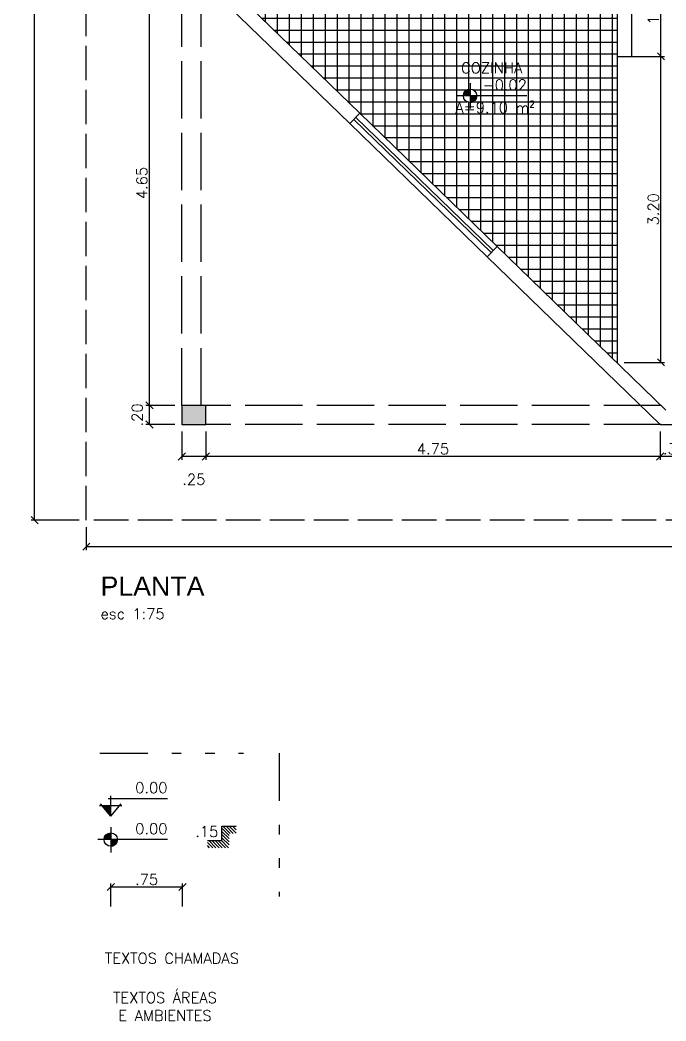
# Model space of a CAD drawing. Header units: inches. Extents: x -2 to 120, y -6 to 26.
# Drawn here: x -1.69 to 5.06, y -6.24 to 4.23 of the extents above; entities that cross this region are included whole.
import ezdxf

# ---------------------------------------------------------------- set-up
doc = ezdxf.new("R2010")
doc.units = ezdxf.units.IN
doc.header["$MEASUREMENT"] = 0
doc.linetypes.add('ACAD_ISO02W100', pattern=[15, 12, -3])
doc.linetypes.add('DIVIDE', pattern=[1.25, 0.5, -0.25, 0, -0.25, 0, -0.25])
for name, color, linetype in [('Alvenaria', 4, 'Continuous'), ('ARQ-COTAS', 1, 'Continuous'), ('ARQ-LINHACORTE', 3, 'DIVIDE'), ('ARQ-NIVEL', 1, 'Continuous'), ('ARQ-TEXTO2', 2, 'Continuous'), ('ARQ-TEXTO3', 3, 'Continuous'), ('ARQ-TEXTO4', 4, 'Continuous'), ('Estrutura', 6, 'Continuous'), ('Hachura', 8, 'Continuous'), ('Janela', 3, 'Continuous'), ('Peitoril', 1, 'Continuous'), ('Projecao', 1, 'ACAD_ISO02W100')]:
    doc.layers.add(name, color=color, linetype=linetype)
doc.layers.get('0').off()
doc.styles.add('ROMANS', font='romans.shx')
doc.dimstyles.new('1-75', dxfattribs={"dimscale": 0.75, "dimtxt": 0.15, "dimasz": 0.1, "dimexe": 0.05, "dimexo": 0.1, "dimgap": 0.03, "dimtad": 1, "dimzin": 5, "dimdsep": 46, "dimtxsty": 'ROMANS', "dimblk": 'OBLIQUE', "dimcen": 0, "dimclrd": 256, "dimclre": 256, "dimclrt": 2, "dimadec": 0, "dimazin": 0, "dimtfac": 1, "dimtofl": 0, "dimtmove": 2, "dimatfit": 3, "dimfxl": 0.04, "dimtolj": 1, "dimtzin": 1, "dimarcsym": 0})

# ---------------------------------------------------------------- blocks, each defined once
blk = doc.blocks.new('_Oblique')
at = {"color": 0, "linetype": 'ByBlock', "lineweight": -2}
blk.add_line((-0.5, -0.5), (0.5, 0.5), dxfattribs=at)
blk = doc.blocks.new('*D8')
at = {"layer": 'ARQ-COTAS', "lineweight": -2, "transparency": 16777216}
for p, q in [((-0.744, -5.04), (-0.744, -4.8)), ((0.006, -5.04), (0.006, -4.8)), ((-0.744, -4.837), (0.006, -4.837))]:
    blk.add_line(p, q, dxfattribs=at)
at = {"layer": 'DEFPOINTS', "color": 0, "transparency": 16777216}
for p in [(0.006, -4.837), (-0.744, -5.115), (0.006, -5.115)]:
    blk.add_point(p, dxfattribs=at)
at = {"layer": 'ARQ-COTAS', "lineweight": -2, "transparency": 16777216, "xscale": 0.07500000000000001, "yscale": 0.07500000000000001, "zscale": 0.07500000000000001, "rotation": 180}
blk.add_blockref('_Oblique', (-0.744, -4.837), dxfattribs=at)
at = {"layer": 'ARQ-COTAS', "lineweight": -2, "transparency": 16777216, "xscale": 0.07500000000000001, "yscale": 0.07500000000000001, "zscale": 0.07500000000000001}
blk.add_blockref('_Oblique', (0.006, -4.837), dxfattribs=at)
at = {"layer": 'ARQ-COTAS', "color": 2, "transparency": 16777216, "insert": (-0.369, -4.759), "char_height": 0.1125, "attachment_point": 5, "style": 'ROMANS'}
blk.add_mtext('\\A1;.75', dxfattribs=at)
blk = doc.blocks.new('A$C4D0E081D')
at = {"layer": 'ARQ-NIVEL'}
h = blk.add_hatch(dxfattribs=at)
h.set_pattern_fill('ANSI31', color=8, scale=0.25, angle=90, style=0)
h.set_pattern_definition([(135, (-18.381433, -69.158416), (-0.022097087, -0.022097087), [])])
h.paths.add_polyline_path([(0.4, 0.3), (0.2, 0.3), (0.2, 0.1), (0, 0.1), (0, 0), (0.3, 0), (0.3, 0.2), (0.4, 0.2)])
at = {"layer": 'ARQ-NIVEL', "color": 2}
blk.add_lwpolyline([(0, 0.1), (0.2, 0.1), (0.2, 0.3), (0.4, 0.3)], dxfattribs=at)
blk = doc.blocks.new('nivel planta')
at = {"layer": 'ARQ-NIVEL', "color": 1}
for p, q in [((-0.791, 0.174), (-0.791, -0.179)), ((0, 0), (-0.969, 0)), ((-0.884, 0.007), (-0.791, 0.007)), ((-0.883, 0.015), (-0.791, 0.015)), ((-0.882, 0.023), (-0.791, 0.023)), ((-0.88, 0.03), (-0.791, 0.03)), ((-0.876, 0.038), (-0.791, 0.038)), ((-0.873, 0.046), (-0.791, 0.046)), ((-0.868, 0.054), (-0.791, 0.054)), ((-0.861, 0.062), (-0.791, 0.062)), ((-0.854, 0.069), (-0.791, 0.069)), ((-0.844, 0.077), (-0.791, 0.077)), ((-0.83, 0.085), (-0.791, 0.085)), ((-0.791, -0.001), (-0.697, -0.001)), ((-0.791, -0.009), (-0.698, -0.009)), ((-0.791, -0.016), (-0.699, -0.016)), ((-0.791, -0.024), (-0.7, -0.024)), ((-0.791, -0.032), (-0.703, -0.032)), ((-0.791, -0.04), (-0.706, -0.04)), ((-0.791, -0.048), (-0.71, -0.048)), ((-0.791, -0.056), (-0.715, -0.056)), ((-0.791, -0.063), (-0.722, -0.063)), ((-0.791, -0.071), (-0.73, -0.071)), ((-0.791, -0.079), (-0.74, -0.079)), ((-0.791, -0.087), (-0.755, -0.087))]:
    blk.add_line(p, q, dxfattribs=at)
blk.add_circle((-0.791, 0), 0.0937, dxfattribs=at)
blk = doc.blocks.new('nivel corte')
at = {"color": 1}
for p, q in [((0, 0), (0, 0.287)), ((-0.155, 0.15), (0.155, 0.15)), ((0, 0), (-0.144, 0.174)), ((0, 0.141), (-0.117, 0.141)), ((-0.038, 0.249), (0.791, 0.249)), ((0, 0), (0.144, 0.174)), ((0, 0.131), (-0.109, 0.131)), ((0, 0.122), (-0.101, 0.122)), ((0, 0.113), (-0.093, 0.113)), ((0, 0.103), (-0.086, 0.103)), ((0, 0.094), (-0.078, 0.094)), ((0, 0.084), (-0.07, 0.084)), ((0, 0.075), (-0.062, 0.075)), ((0, 0.066), (-0.054, 0.066)), ((0, 0.056), (-0.047, 0.056)), ((0, 0.047), (-0.039, 0.047)), ((0, 0.038), (-0.031, 0.038)), ((0, 0.028), (-0.023, 0.028)), ((0, 0.019), (-0.016, 0.019)), ((0, 0.009), (-0.008, 0.009))]:
    blk.add_line(p, q, dxfattribs=at)
blk = doc.blocks.new('*D82')
at = {"layer": 'ARQ-COTAS', "lineweight": -2, "transparency": 16777216}
for p, q in [((5, -0.075), (5, -0.371)), ((5.3, -0.075), (5.3, -0.371)), ((5.3, -0.334), (5, -0.334))]:
    blk.add_line(p, q, dxfattribs=at)
at = {"layer": 'DEFPOINTS', "color": 0, "transparency": 16777216}
for p in [(5, 0), (5.3, 0), (5, -0.334)]:
    blk.add_point(p, dxfattribs=at)
at = {"layer": 'ARQ-COTAS', "lineweight": -2, "transparency": 16777216, "xscale": 0.07500000000000001, "yscale": 0.07500000000000001, "zscale": 0.07500000000000001, "rotation": 180}
blk.add_blockref('_Oblique', (5, -0.334), dxfattribs=at)
at = {"layer": 'ARQ-COTAS', "lineweight": -2, "transparency": 16777216, "xscale": 0.07500000000000001, "yscale": 0.07500000000000001, "zscale": 0.07500000000000001}
blk.add_blockref('_Oblique', (5.3, -0.334), dxfattribs=at)
at = {"layer": 'ARQ-COTAS', "color": 2, "transparency": 16777216, "insert": (5.15, -0.255), "char_height": 0.1125, "attachment_point": 5, "style": 'ROMANS'}
blk.add_mtext('\\A1;.30', dxfattribs=at)
blk = doc.blocks.new('*D84')
at = {"layer": 'ARQ-COTAS', "lineweight": -2, "transparency": 16777216}
for p, q in [((0.25, -0.075), (0.25, -0.371)), ((5, -0.075), (5, -0.371)), ((5, -0.334), (0.25, -0.334))]:
    blk.add_line(p, q, dxfattribs=at)
at = {"layer": 'DEFPOINTS', "color": 0, "transparency": 16777216}
for p in [(0.25, 0), (5, 0), (0.25, -0.334)]:
    blk.add_point(p, dxfattribs=at)
at = {"layer": 'ARQ-COTAS', "lineweight": -2, "transparency": 16777216, "xscale": 0.07500000000000001, "yscale": 0.07500000000000001, "zscale": 0.07500000000000001, "rotation": 180}
blk.add_blockref('_Oblique', (0.25, -0.334), dxfattribs=at)
at = {"layer": 'ARQ-COTAS', "lineweight": -2, "transparency": 16777216, "xscale": 0.07500000000000001, "yscale": 0.07500000000000001, "zscale": 0.07500000000000001}
blk.add_blockref('_Oblique', (5, -0.334), dxfattribs=at)
at = {"layer": 'ARQ-COTAS', "color": 2, "transparency": 16777216, "insert": (2.625, -0.255), "char_height": 0.1125, "attachment_point": 5, "style": 'ROMANS'}
blk.add_mtext('\\A1;4.75', dxfattribs=at)
blk = doc.blocks.new('*D86')
at = {"layer": 'ARQ-COTAS', "lineweight": -2, "transparency": 16777216}
for p, q in [((0, -0.075), (0, -0.371)), ((0.25, -0.075), (0.25, -0.371)), ((0.25, -0.334), (0, -0.334))]:
    blk.add_line(p, q, dxfattribs=at)
at = {"layer": 'DEFPOINTS', "color": 0, "transparency": 16777216}
for p in [(0, 0), (0.25, 0), (0, -0.334)]:
    blk.add_point(p, dxfattribs=at)
at = {"layer": 'ARQ-COTAS', "lineweight": -2, "transparency": 16777216, "xscale": 0.07500000000000001, "yscale": 0.07500000000000001, "zscale": 0.07500000000000001, "rotation": 180}
blk.add_blockref('_Oblique', (0, -0.334), dxfattribs=at)
at = {"layer": 'ARQ-COTAS', "lineweight": -2, "transparency": 16777216, "xscale": 0.07500000000000001, "yscale": 0.07500000000000001, "zscale": 0.07500000000000001}
blk.add_blockref('_Oblique', (0.25, -0.334), dxfattribs=at)
at = {"layer": 'ARQ-COTAS', "color": 2, "transparency": 16777216, "insert": (0.125, -0.574), "char_height": 0.1125, "attachment_point": 5, "style": 'ROMANS'}
blk.add_mtext('\\A1;.25', dxfattribs=at)
blk = doc.blocks.new('*D88')
at = {"layer": 'ARQ-COTAS', "lineweight": -2, "transparency": 16777216}
for p, q in [((-1, -1.075), (-1, -1.315)), ((16, -1.075), (16, -1.315)), ((16, -1.278), (-1, -1.278))]:
    blk.add_line(p, q, dxfattribs=at)
at = {"layer": 'DEFPOINTS', "color": 0, "transparency": 16777216}
for p in [(-1, -1), (16, -1), (-1, -1.278)]:
    blk.add_point(p, dxfattribs=at)
at = {"layer": 'ARQ-COTAS', "lineweight": -2, "transparency": 16777216, "xscale": 0.07500000000000001, "yscale": 0.07500000000000001, "zscale": 0.07500000000000001, "rotation": 180}
blk.add_blockref('_Oblique', (-1, -1.278), dxfattribs=at)
at = {"layer": 'ARQ-COTAS', "lineweight": -2, "transparency": 16777216, "xscale": 0.07500000000000001, "yscale": 0.07500000000000001, "zscale": 0.07500000000000001}
blk.add_blockref('_Oblique', (16, -1.278), dxfattribs=at)
at = {"layer": 'ARQ-COTAS', "color": 2, "transparency": 16777216, "insert": (7.5, -1.199), "char_height": 0.1125, "attachment_point": 5, "style": 'ROMANS'}
blk.add_mtext('\\A1;17.00', dxfattribs=at)
blk = doc.blocks.new('*D90')
at = {"layer": 'ARQ-COTAS', "lineweight": -2, "transparency": 16777216}
for p, q in [((-0.075, 0.2), (-0.377, 0.2)), ((-0.339, 0), (-0.339, 0.2)), ((-0.075, 0), (-0.377, 0))]:
    blk.add_line(p, q, dxfattribs=at)
at = {"layer": 'DEFPOINTS', "color": 0, "transparency": 16777216}
for p in [(-0.339, 0.2), (0, 0.2), (0, 0)]:
    blk.add_point(p, dxfattribs=at)
at = {"layer": 'ARQ-COTAS', "lineweight": -2, "transparency": 16777216, "xscale": 0.07500000000000001, "yscale": 0.07500000000000001, "zscale": 0.07500000000000001}
for p, rotation in [((-0.339, 0.2), 90), ((-0.339, 0), 270)]:
    blk.add_blockref('_Oblique', p, dxfattribs=dict(at, rotation=rotation))
at = {"layer": 'ARQ-COTAS', "color": 2, "transparency": 16777216, "insert": (-0.467, 0.1), "char_height": 0.1125, "attachment_point": 5, "rotation": 90, "style": 'ROMANS'}
blk.add_mtext('\\A1;.20', dxfattribs=at)
blk = doc.blocks.new('*D92')
at = {"layer": 'ARQ-COTAS', "lineweight": -2, "transparency": 16777216}
for p, q in [((-0.075, 4.85), (-0.377, 4.85)), ((-0.339, 0.2), (-0.339, 4.85)), ((-0.075, 0.2), (-0.377, 0.2))]:
    blk.add_line(p, q, dxfattribs=at)
at = {"layer": 'DEFPOINTS', "color": 0, "transparency": 16777216}
for p in [(-0.339, 4.85), (0, 4.85), (0, 0.2)]:
    blk.add_point(p, dxfattribs=at)
at = {"layer": 'ARQ-COTAS', "lineweight": -2, "transparency": 16777216, "xscale": 0.07500000000000001, "yscale": 0.07500000000000001, "zscale": 0.07500000000000001}
for p, rotation in [((-0.339, 4.85), 90), ((-0.339, 0.2), 270)]:
    blk.add_blockref('_Oblique', p, dxfattribs=dict(at, rotation=rotation))
at = {"layer": 'ARQ-COTAS', "color": 2, "transparency": 16777216, "insert": (-0.418, 2.525), "char_height": 0.1125, "attachment_point": 5, "rotation": 90, "style": 'ROMANS'}
blk.add_mtext('\\A1;4.65', dxfattribs=at)
blk = doc.blocks.new('*D112')
at = {"layer": 'ARQ-COTAS', "lineweight": -2, "transparency": 16777216}
for p, q in [((-1.075, 14), (-1.577, 14)), ((-1.54, -1), (-1.54, 14)), ((-1.075, -1), (-1.577, -1))]:
    blk.add_line(p, q, dxfattribs=at)
at = {"layer": 'DEFPOINTS', "color": 0, "transparency": 16777216}
for p in [(-1.54, 14), (-1, 14), (-1, -1)]:
    blk.add_point(p, dxfattribs=at)
at = {"layer": 'ARQ-COTAS', "lineweight": -2, "transparency": 16777216, "xscale": 0.07500000000000001, "yscale": 0.07500000000000001, "zscale": 0.07500000000000001}
for p, rotation in [((-1.54, 14), 90), ((-1.54, -1), 270)]:
    blk.add_blockref('_Oblique', p, dxfattribs=dict(at, rotation=rotation))
at = {"layer": 'ARQ-COTAS', "color": 2, "transparency": 16777216, "insert": (-1.619, 6.5), "char_height": 0.1125, "attachment_point": 5, "rotation": 90, "style": 'ROMANS'}
blk.add_mtext('\\A1;15.00', dxfattribs=at)
blk = doc.blocks.new('*D146')
at = {"layer": 'ARQ-COTAS', "lineweight": -2, "transparency": 16777216}
for p, q in [((4.625, 3.85), (5.046, 3.85)), ((5.008, 0.65), (5.008, 3.85)), ((4.625, 0.65), (5.046, 0.65))]:
    blk.add_line(p, q, dxfattribs=at)
at = {"layer": 'DEFPOINTS', "color": 0, "transparency": 16777216}
for p in [(4.55, 3.85), (5.008, 3.85), (4.55, 0.65)]:
    blk.add_point(p, dxfattribs=at)
at = {"layer": 'ARQ-COTAS', "lineweight": -2, "transparency": 16777216, "xscale": 0.07500000000000001, "yscale": 0.07500000000000001, "zscale": 0.07500000000000001}
for p, rotation in [((5.008, 3.85), 90), ((5.008, 0.65), 270)]:
    blk.add_blockref('_Oblique', p, dxfattribs=dict(at, rotation=rotation))
at = {"layer": 'ARQ-COTAS', "color": 2, "transparency": 16777216, "insert": (4.929, 2.25), "char_height": 0.1125, "attachment_point": 5, "rotation": 90, "style": 'ROMANS'}
blk.add_mtext('\\A1;3.20', dxfattribs=at)
blk = doc.blocks.new('*D148')
at = {"layer": 'ARQ-COTAS', "lineweight": -2, "transparency": 16777216}
for p, q in [((4.625, 4.85), (5.046, 4.85)), ((5.008, 3.85), (5.008, 4.85)), ((4.775, 3.85), (5.046, 3.85))]:
    blk.add_line(p, q, dxfattribs=at)
at = {"layer": 'DEFPOINTS', "color": 0, "transparency": 16777216}
for p in [(4.55, 4.85), (5.008, 4.85), (4.7, 3.85)]:
    blk.add_point(p, dxfattribs=at)
at = {"layer": 'ARQ-COTAS', "lineweight": -2, "transparency": 16777216, "xscale": 0.07500000000000001, "yscale": 0.07500000000000001, "zscale": 0.07500000000000001}
for p, rotation in [((5.008, 4.85), 90), ((5.008, 3.85), 270)]:
    blk.add_blockref('_Oblique', p, dxfattribs=dict(at, rotation=rotation))
at = {"layer": 'ARQ-COTAS', "color": 2, "transparency": 16777216, "insert": (4.929, 4.35), "char_height": 0.1125, "attachment_point": 5, "rotation": 90, "style": 'ROMANS'}
blk.add_mtext('\\A1;1.00', dxfattribs=at)

msp = doc.modelspace()

# ---------------------------------------------------------------- hatches: boundary and pattern name
at = {"layer": 'Hachura', "ltscale": 0.03}
h = msp.add_hatch(dxfattribs=at)
h.set_pattern_fill('NET', color=256)
h.paths.add_polyline_path([(10.85, 7.9), (5.5, 7.9), (5.5, 7.5), (5.5, 5.5), (5.5, 5.1), (7.5, 5.1), (7.5, 6), (7.53, 6, -0.393089), (8.498, 5.1), (8.505, 5.1, -0.376581), (9.47, 6), (9.47, 6), (9.5, 6), (9.5, 5.1), (10.85, 5.1)])
h.paths.add_polyline_path([(8.376, 6.487), (8.376, 6.481), (8.445, 6.481), (8.446, 6.487)], flags=0)
h.paths.add_polyline_path([(8.376, 6.505), (8.376, 6.511), (8.308, 6.511), (8.307, 6.505)], flags=0)
h.paths.add_polyline_path([(8.306, 6.494, -1), (8.446, 6.494, -1)], flags=16)
h.paths.add_polyline_path([(7.53, 6), (7.53, 5.1), (8.498, 5.1, 0.393089)], flags=17)
h.paths.add_polyline_path([(9.47, 6, 0.376581), (8.505, 5.1), (9.47, 5.1)], flags=17)
h.paths.add_polyline_path([(9.47, 5.1), (8.505, 5.1, 0.017544), (8.5, 5.03, -0.007728), (8.5, 5), (9.47, 5)])
h.paths.add_polyline_path([(8.498, 5.1), (7.53, 5.1), (7.53, 5), (8.5, 5, -0.0075), (8.5, 5.03, 0.018053)])
h.paths.add_polyline_path([(7.5, 5.1), (5.5, 5.1), (5.5, 5), (7.5, 5)])
h.paths.add_polyline_path([(10.85, 5.1), (9.5, 5.1), (9.5, 5), (10.85, 5)])
h.paths.add_polyline_path([(11.5, 7.5), (11.5, 7.9), (11, 7.9), (11, 5.1), (11.5, 5.1), (11.5, 5.5)])
h.paths.add_polyline_path([(11, 7.9), (10.85, 7.9), (10.85, 5.1), (11, 5.1)])
h.paths.add_polyline_path([(11.5, 8), (11, 8), (11, 7.9), (11.5, 7.9)])
h.paths.add_polyline_path([(11.5, 5.1), (11, 5.1), (11, 5), (11.5, 5)])
h.paths.add_polyline_path([(10.85, 8), (10.15, 8), (6.15, 8), (5.5, 8), (5.5, 7.9), (10.85, 7.9)])
h.paths.add_polyline_path([(4.55, 3.85), (4.55, 4.85), (0.215, 4.85), (1.86, 3.255), (3.296, 1.862), (4.55, 0.645)])
h.paths.add_polyline_path([(3.013, 3.432), (3.013, 3.426), (3.083, 3.426), (3.083, 3.432)], flags=0)
h.paths.add_polyline_path([(3.013, 3.449), (3.013, 3.455), (2.945, 3.455), (2.944, 3.449)], flags=0)
h.paths.add_polyline_path([(2.943, 3.438, -1), (3.084, 3.438, -1)], flags=16)
h.paths.add_polyline_path([(3.077, 3.408), (3.079, 3.414), (3.013, 3.414), (3.013, 3.408)], flags=0)
h.paths.add_polyline_path([(3.065, 3.391), (3.07, 3.397), (3.013, 3.397), (3.013, 3.391)], flags=0)
h.paths.add_polyline_path([(3.04, 3.373), (3.051, 3.379), (3.013, 3.379), (3.013, 3.373)], flags=0)
h.paths.add_polyline_path([(3, 10.85), (3, 11.85), (3, 12.8), (0.2, 12.8), (0.2, 8.5), (0.25, 8.5), (0.95, 8.5), (3, 8.5)])
h.paths.add_polyline_path([(1.534, 10.931), (1.534, 10.925), (1.603, 10.925), (1.603, 10.931)], flags=0)
h.paths.add_polyline_path([(1.534, 10.949), (1.534, 10.954), (1.465, 10.954), (1.465, 10.949)], flags=0)
h.paths.add_polyline_path([(1.463, 10.938, -1), (1.604, 10.938, -1)], flags=16)
h.paths.add_polyline_path([(1.534, 10.872), (1.56, 10.872), (1.57, 10.878), (1.534, 10.878)], flags=0)
h.paths.add_polyline_path([(1.534, 10.89), (1.586, 10.89), (1.59, 10.896), (1.534, 10.896)], flags=0)
h.paths.add_polyline_path([(1.534, 10.908), (1.597, 10.908), (1.6, 10.913), (1.534, 10.913)], flags=0)
h.paths.add_polyline_path([(0.2, 12.8), (0, 12.8), (0, 8.5), (0.2, 8.5)])
h.paths.add_polyline_path([(3, 13), (0.25, 13), (0.25, 12.8), (3, 12.8)])
h.paths.add_polyline_path([(14.75, 13), (11, 13), (11.2, 12.8), (14.75, 12.8)])
h.paths.add_polyline_path([(15, 12.8), (14.8, 12.8), (14.81, 8.15), (15.01, 8.15)])
h.paths.add_polyline_path([(10.207, 6.3), (10.207, 6.7), (10.038, 6.7), (10.038, 6.3)], flags=24)
h.paths.add_polyline_path([(5.828, 6.3), (5.828, 6.7), (5.659, 6.7), (5.659, 6.3)], flags=24)
h.paths.add_polyline_path([(5.828, 7.557), (5.828, 7.843), (5.659, 7.843), (5.659, 7.557)], flags=24)
h.paths.add_polyline_path([(5.828, 5.157), (5.828, 5.443), (5.659, 5.443), (5.659, 5.157)], flags=24)
h.paths.add_polyline_path([(7.948, 7.32), (8.347, 7.32), (8.347, 7.489), (7.948, 7.489)], flags=24)
h.paths.add_polyline_path([(5.682, 7.32), (5.968, 7.32), (5.968, 7.489), (5.682, 7.489)], flags=24)
h.paths.add_polyline_path([(10.354, 7.32), (10.641, 7.32), (10.641, 7.489), (10.354, 7.489)], flags=24)
h.paths.add_polyline_path([(10.782, 7.001), (11.068, 7.001), (11.068, 7.17), (10.782, 7.17)], flags=9)
h.paths.add_polyline_path([(8.071, 6.186), (8.893, 6.186), (8.893, 6.383), (8.071, 6.383)], flags=24)
h.paths.add_polyline_path([(8.464, 6.523), (8.997, 6.523), (8.997, 6.691), (8.464, 6.691)], flags=24)
h.paths.add_polyline_path([(7.986, 6.743), (9.269, 6.743), (9.269, 6.911), (7.986, 6.911)], flags=24)
h.paths.add_polyline_path([(5.818, 4.832), (5.818, 5.118), (5.649, 5.118), (5.649, 4.832)], flags=9)
h.paths.add_polyline_path([(10.046, 4.782), (10.046, 5.068), (9.877, 5.068), (9.877, 4.782)], flags=9)
h.paths.add_polyline_path([(11.17, 7.558), (11.17, 7.845), (11.001, 7.845), (11.001, 7.558)], flags=24)
h.paths.add_polyline_path([(11.17, 6.3), (11.17, 6.7), (11.001, 6.7), (11.001, 6.3)], flags=24)
h.paths.add_polyline_path([(11.17, 5.158), (11.17, 5.444), (11.001, 5.444), (11.001, 5.158)], flags=24)
h.paths.add_polyline_path([(11.107, 7.32), (11.393, 7.32), (11.393, 7.489), (11.107, 7.489)], flags=24)
h.paths.add_polyline_path([(11.156, 7.895), (11.156, 8.181), (10.987, 8.181), (10.987, 7.895)], flags=9)
h.paths.add_polyline_path([(11.198, 4.832), (11.198, 5.118), (11.03, 5.118), (11.03, 4.832)], flags=9)
h.paths.add_polyline_path([(5.802, 7.882), (5.802, 8.168), (5.634, 8.168), (5.634, 7.882)], flags=9)
h.paths.add_polyline_path([(2.832, 3.201), (3.815, 3.201), (3.815, 3.398), (2.832, 3.398)], flags=24)
h.paths.add_polyline_path([(3.102, 3.467), (3.635, 3.467), (3.635, 3.636), (3.102, 3.636)], flags=24)
h.paths.add_polyline_path([(2.865, 3.645), (3.613, 3.645), (3.613, 3.814), (2.865, 3.814)], flags=24)
h.paths.add_polyline_path([(2.831, 11.158), (2.831, 11.542), (2.662, 11.542), (2.662, 11.158)], flags=24)
h.paths.add_polyline_path([(2.831, 12.158), (2.831, 12.542), (2.662, 12.542), (2.662, 12.158)], flags=24)
h.paths.add_polyline_path([(1.775, 8.659), (2.175, 8.659), (2.175, 8.828), (1.775, 8.828)], flags=24)
h.paths.add_polyline_path([(2.782, 9.632), (2.782, 9.918), (2.614, 9.918), (2.614, 9.632)], flags=24)
h.paths.add_polyline_path([(2.831, 10.158), (2.831, 10.542), (2.662, 10.542), (2.662, 10.158)], flags=24)
h.paths.add_polyline_path([(2.831, 8.908), (2.831, 9.292), (2.662, 9.292), (2.662, 8.908)], flags=24)
h.paths.add_polyline_path([(0.457, 8.659), (0.743, 8.659), (0.743, 8.828), (0.457, 8.828)], flags=24)
h.paths.add_polyline_path([(-0.018, 8.708), (0.268, 8.708), (0.268, 8.877), (-0.018, 8.877)], flags=9)
h.paths.add_polyline_path([(1.388, 10.618), (2.478, 10.618), (2.478, 10.815), (1.388, 10.815)], flags=24)
h.paths.add_polyline_path([(1.622, 10.967), (2.155, 10.967), (2.155, 11.135), (1.622, 11.135)], flags=24)
h.paths.add_polyline_path([(1.415, 11.228), (2.189, 11.228), (2.189, 11.396), (1.415, 11.396)], flags=24)
h.paths.add_polyline_path([(2.782, 12.782), (2.782, 13.068), (2.614, 13.068), (2.614, 12.782)], flags=9)
h.paths.add_polyline_path([(14.766, 8.609), (15.052, 8.609), (15.052, 8.778), (14.766, 8.778)], flags=9)
h = msp.add_hatch(dxfattribs=at)
h.set_pattern_fill('AR-CONC', color=256, scale=0.01)
h.set_pattern_definition([(50, (0, 0), (0.07172602, -0.00627521), [0.0075, -0.0825]), (355, (0, 0), (-0.01387513, 0.0752192), [0.006, -0.066]), (100.45144, (0.00598, -0.00052), (0.05785088, 0.068944), [0.00637402, -0.0701142]), (46.1842, (0, 0.02), (0.10672413, -0.01655193), [0.01125, -0.12375]), (96.63564, (0.00889, 0.01862), (0.0934662, 0.09741186), [0.00956103, -0.1051714]), (351.18416, (0, 0.02), (0.0934662, 0.09741186), [0.009, -0.099]), (21, (0.01, 0.015), (0.0596907, -0.04026189), [0.0075, -0.0825]), (326, (0.01, 0.015), (0.02433153, 0.072515), [0.006, -0.066]), (71.45144, (0.014974, 0.011645), (0.08402224, 0.03225312), [0.00637402, -0.0701142]), (37.5, (0, 0), (0.001215986, 0.033289385), [0, -0.0652, 0, -0.067, 0, -0.06625]), (7.5, (0, 0), (0.026306954, 0.03944117), [0, -0.0382, 0, -0.0637, 0, -0.02525]), (327.5, (-0.0223, 0), (0.053382244, -0.002255487), [0, -0.025, 0, -0.078, 0, -0.1035]), (317.5, (-0.0323, 0), (0.05831862, 0.0100105), [0, -0.0325, 0, -0.0518, 0, -0.0735])])
h.paths.add_polyline_path([(0.2, 5.1), (0, 5.1), (0, 4.85), (0.2, 4.85)])
h.paths.add_polyline_path([(0.2, 8.15), (0, 8.15), (0, 7.9), (0.2, 7.9)])
h.paths.add_polyline_path([(5.5, 8.15), (5.35, 8.15), (5.35, 7.9), (5.5, 7.9)])
h.paths.add_polyline_path([(5.5, 5.1), (5.35, 5.1), (5.35, 4.85), (5.5, 4.85)])
h.paths.add_polyline_path([(11, 5.1), (10.85, 5.1), (10.85, 4.85), (11, 4.85)])
h.paths.add_polyline_path([(11, 8.15), (10.85, 8.15), (10.85, 7.9), (11, 7.9)])
h.paths.add_polyline_path([(0.25, 13), (0, 13), (0, 12.8), (0.25, 12.8)])
h.paths.add_polyline_path([(5.55, 13), (5.3, 13), (5.3, 12.8), (5.55, 12.8)])
h.paths.add_polyline_path([(11, 13), (10.75, 13), (10.75, 12.8), (11, 12.8)])
h.paths.add_polyline_path([(15, 13), (14.75, 13), (14.75, 12.8), (15, 12.8)])
h.paths.add_polyline_path([(15.01, 5.1), (14.81, 5.1), (14.81, 4.85), (15.01, 4.85)])
h.paths.add_polyline_path([(15.01, 0.2), (14.76, 0.2), (14.76, 0), (15.01, 0)])
h.paths.add_polyline_path([(11.06, 0.2), (10.81, 0.2), (10.81, 0), (11.06, 0)])
h.paths.add_polyline_path([(5.55, 0.2), (5.3, 0.2), (5.3, 0), (5.55, 0)])
h.paths.add_polyline_path([(0.25, 0.2), (0, 0.2), (0, 0), (0.25, 0)])
h.paths.add_polyline_path([(13.675, 6.523), (14.208, 6.523), (14.208, 6.691), (13.675, 6.691)], flags=9)
h.paths.add_polyline_path([(13.522, 6.688), (14.104, 6.688), (14.104, 6.856), (13.522, 6.856)], flags=9)

# ---------------------------------------------------------------- linework, layer by layer
at = {"layer": 'Alvenaria'}
for p, q in [((4.7, 8.9), (4.7, 3.85)), ((0, 4.85), (1.756, 3.147)), ((0.215, 4.85), (1.86, 3.255)), ((4.55, 4.85), (4.55, 3.85)), ((4.55, 3.85), (4.7, 3.85)), ((3.296, 1.862), (5.061, 0.15)), ((3.191, 1.755), (5, 0)), ((5, 0), (5.3, 0))]:
    msp.add_line(p, q, dxfattribs=at)
at = {"layer": 'Alvenaria', "ltscale": 0.05}
msp.add_line((4.55, 3.85), (4.55, 0.65), dxfattribs=at)
at = {"layer": 'ARQ-LINHACORTE'}
for p, q in [((-0.857, -3.437), (0.643, -3.437)), ((1.018, -3.437), (1.018, -4.937))]:
    msp.add_line(p, q, dxfattribs=at)
at = {"layer": 'Estrutura'}
for p, q in [((0.25, 0.2), (0, 0.2)), ((0, 0.2), (0, 0)), ((0.25, 0), (0.25, 0.2)), ((0, 0), (0.25, 0))]:
    msp.add_line(p, q, dxfattribs=at)
at = {"layer": 'Janela', "ltscale": 0.05}
for p, q in [((3.233, 1.798), (1.797, 3.19)), ((3.254, 1.819), (1.818, 3.212))]:
    msp.add_line(p, q, dxfattribs=at)
at = {"layer": 'Peitoril', "ltscale": 0.05}
for p, q in [((1.86, 3.255), (1.756, 3.147)), ((3.296, 1.862), (1.86, 3.255)), ((3.191, 1.755), (1.756, 3.147)), ((3.296, 1.862), (3.191, 1.755))]:
    msp.add_line(p, q, dxfattribs=at)
at = {"layer": 'Projecao', "ltscale": 0.03}
for p, q in [((-1, -1), (-1, 14)), ((16, -1), (-1, -1))]:
    msp.add_line(p, q, dxfattribs=at)
at = {"layer": 'Projecao', "ltscale": 0.05}
for p, q in [((0, 0.2), (0, 4.85)), ((0.2, 0.2), (0.2, 4.85)), ((14.76, 0.2), (0.25, 0.2)), ((14.76, 0), (0.25, 0))]:
    msp.add_line(p, q, dxfattribs=at)

# ---------------------------------------------------------------- block references
at = {"layer": 'ARQ-NIVEL', "xscale": 0.75, "yscale": 0.75, "zscale": 0.75}
for name, p in [('nivel planta', (3.606, 3.438)), ('nivel corte', (-0.744, -4.098)), ('nivel planta', (-0.151, -4.341)), ('A$C4D0E081D', (0.268, -4.426))]:
    msp.add_blockref(name, p, dxfattribs=at)

# ---------------------------------------------------------------- texts
at = {"layer": 'ARQ-NIVEL', "color": 2, "char_height": 0.1125, "attachment_point": 9, "style": 'ROMANS'}
for s, insert in [('-0.02', (3.607, 3.495)), ('0.00', (-0.151, -3.855)), ('0.00', (-0.151, -4.284)), ('.15', (0.381, -4.313))]:
    msp.add_mtext(s, dxfattribs=dict(at, insert=insert))
at = {"layer": 'ARQ-TEXTO2', "char_height": 0.1125, "attachment_point": 1, "style": 'ROMANS'}
for s, insert in [('A=9.10 m²', (2.86, 3.37)), ('TEXTOS CHAMADAS', (-0.806, -5.526))]:
    msp.add_mtext(s, dxfattribs=dict(at, insert=insert))
at = {"layer": 'ARQ-TEXTO3', "char_height": 0.1125, "attachment_point": 5, "style": 'ROMANS'}
for s, insert in [('COZINHA', (3.239, 3.729)), ('TEXTOS ÁREAS\\PE AMBIENTES', (-0.177, -6.088))]:
    msp.add_mtext(s, dxfattribs=dict(at, insert=insert))
at = {"layer": 'ARQ-TEXTO4', "insert": (-0.851, -1.59), "char_height": 0.1125, "attachment_point": 1, "style": 'ROMANS'}
msp.add_mtext('{\\fArial|b0|i0|c238|p34;\\H1.778x;\\C4;PLANTA\\Fromans|c0;\\H0.7498x;\\P\\H0.7501x;\\C2;esc 1:75}', dxfattribs=at)

# ---------------------------------------------------------------- dimensions: what is measured, and where the dimension line sits
at = {"layer": 'ARQ-COTAS'}
for base, p1, p2, angle, picture, middle in [((-1.54, 14), (-1, -1), (-1, 14), 90, '*D112', (-1.619, 6.5)), ((-0.339, 4.85), (0, 0.2), (0, 4.85), 90, '*D92', (-0.418, 2.525)), ((5.008, 4.85), (4.7, 3.85), (4.55, 4.85), 90, '*D148', (4.929, 4.35)), ((5.008, 3.85), (4.55, 0.65), (4.55, 3.85), 90, '*D146', (4.929, 2.25)), ((-0.339, 0.2), (0, 0), (0, 0.2), 90, '*D90', (-0.467, 0.1)), ((0, -0.334), (0.25, 0), (0, 0), 180, '*D86', (0.125, -0.574)), ((0.25, -0.334), (5, 0), (0.25, 0), 180, '*D84', (2.625, -0.255)), ((5, -0.334), (5.3, 0), (5, 0), 180, '*D82', (5.15, -0.255)), ((-1, -1.278), (16, -1), (-1, -1), 180, '*D88', (7.5, -1.199))]:
    dim = msp.add_linear_dim(base=base, p1=p1, p2=p2, angle=angle, dimstyle='1-75', dxfattribs=at)
    dim.commit()
    dim.dimension.update_dxf_attribs({"geometry": picture, "text_midpoint": middle})
dim = msp.add_linear_dim(base=(0.006, -4.837), p1=(-0.744, -5.115), p2=(0.006, -5.115), dimstyle='1-75', dxfattribs=at)
dim.commit()
dim.dimension.update_dxf_attribs({"geometry": '*D8', "text_midpoint": (-0.369, -4.759)})

doc.saveas('drawing.dxf')
